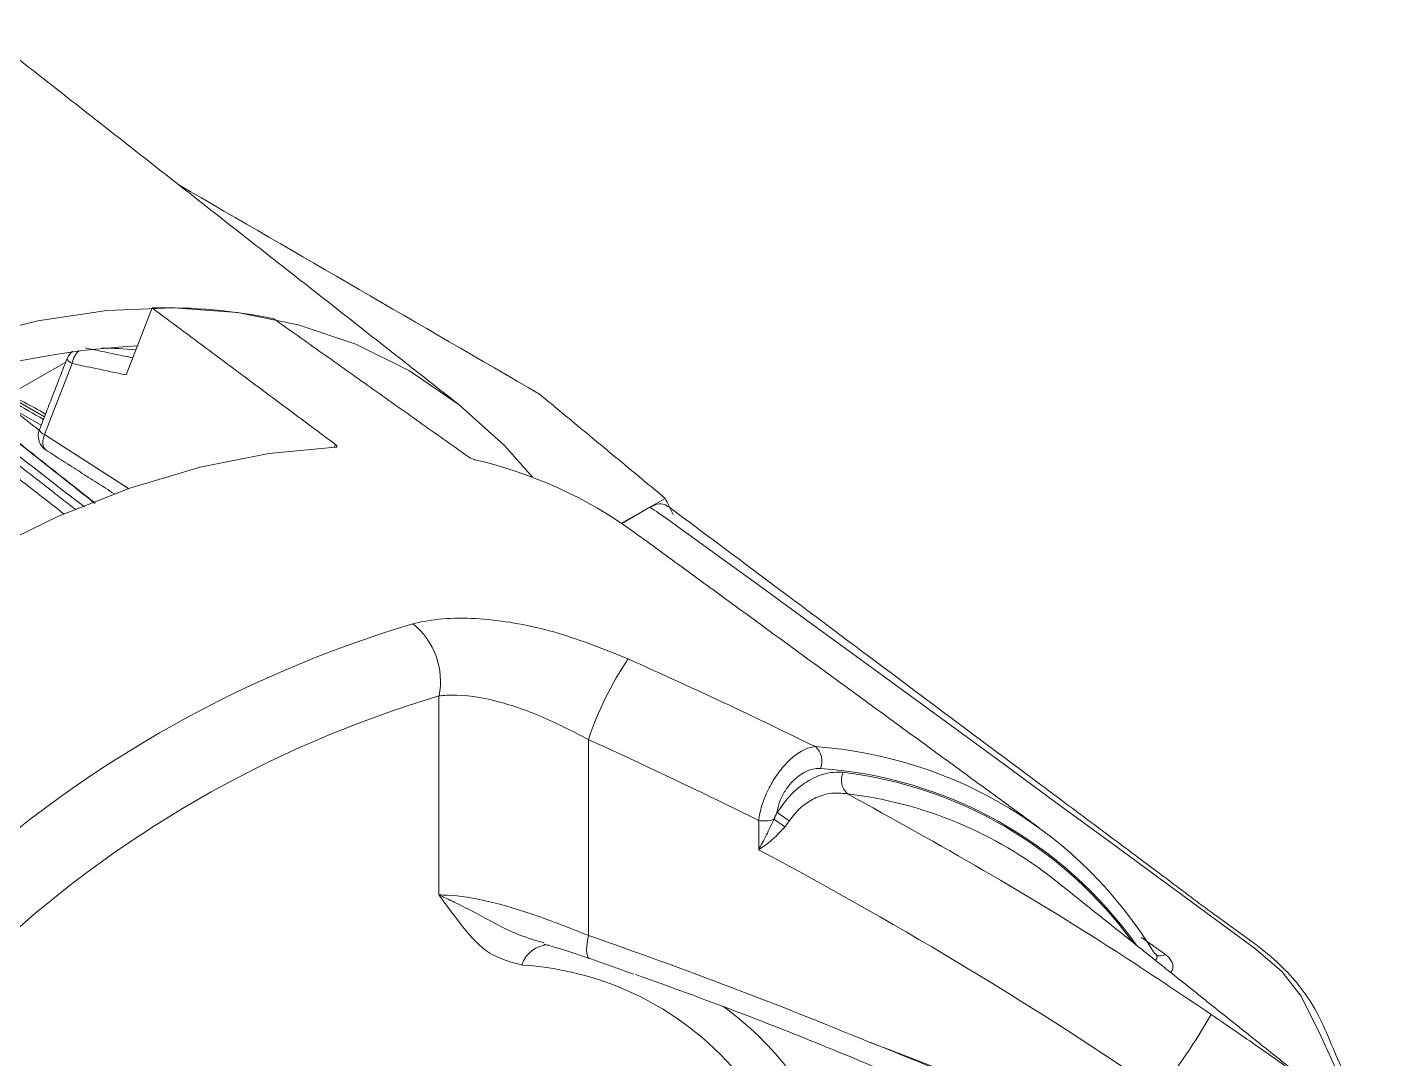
# Model space of a CAD drawing. Extents: x 12.1 to 108.7, y 1 to 80.4.
# Drawn here: x 80.521 to 82.921, y 7.843 to 9.653 of the extents above; entities that cross this region are included whole.
import ezdxf

# ---------------------------------------------------------------- set-up
doc = ezdxf.new("R2010")
doc.units = 0
doc.header["$MEASUREMENT"] = 0
doc.linetypes.add('SLD-Solid', pattern=[0])
doc.layers.get('0').update_dxf_attribs({"linetype": 'CONTINUOUS'})

msp = doc.modelspace()

# ---------------------------------------------------------------- linework, layer by layer
at = {"color": 7, "linetype": 'SLD-Solid', "lineweight": 15}
for p, q in [((80.7396, 9.1607), (80.694, 9.0432)), ((80.588, 9.0657), (80.4879, 9.0079)), ((80.5509, 8.9382), (80.5993, 9.063)), ((80.5508, 8.9697), (80.4757, 9.0131)), ((80.5449, 8.9546), (80.4911, 8.9856)), ((80.6985, 8.8436), (80.5509, 8.9382)), ((81.0615, 8.9211), (81.0595, 8.916)), ((81.6406, 8.8264), (81.5636, 8.7827)), ((81.5642, 8.7823), (81.6135, 8.8108)), ((81.2433, 8.4796), (81.2433, 8.1302)), ((81.5056, 8.4031), (81.5056, 8.0591)), ((81.8046, 8.2611), (81.8046, 8.2096))]:
    msp.add_line(p, q, dxfattribs=at)
at = {"color": 7, "linetype": 'SLD-Solid', "lineweight": 15, "flags": 128}
for points in [[(80.0321, 8.9384), (80.1609, 9.0069), (80.2889, 9.0632), (80.4153, 9.107), (80.5393, 9.138), (80.6602, 9.156), (80.7771, 9.1609), (80.8894, 9.1526), (80.9963, 9.1313), (81.0973, 9.0971), (81.1916, 9.0501), (81.2787, 8.9907), (81.3581, 8.9192), (81.4078, 8.8634)], [(80.5993, 9.063), (80.5957, 9.0652), (80.593, 9.0674), (80.5912, 9.0693), (80.5903, 9.0709), (80.5904, 9.0718)], [(80.5509, 8.9382), (80.5491, 8.9329), (80.5481, 8.9277), (80.5479, 8.9229), (80.5486, 8.9185), (80.55, 8.9149), (80.5523, 8.912), (80.5537, 8.9109)], [(81.0616, 8.9161), (80.9446, 8.905), (80.824, 8.8811), (80.7008, 8.8444), (80.5755, 8.7952), (80.4491, 8.7337), (80.3223, 8.6605), (80.1958, 8.576), (80.0706, 8.4806), (79.9473, 8.3749), (79.8268, 8.2597), (79.7097, 8.1357)], [(82.8654, 7.7218), (82.8362, 7.7856), (82.7907, 7.8841), (82.757, 7.9526), (82.723, 7.9956), (82.6774, 8.0349), (82.6264, 8.0724), (82.425, 8.2204), (82.3242, 8.2944), (82.2234, 8.3683), (82.0214, 8.5161), (81.8865, 8.6145), (81.7964, 8.6801), (81.7361, 8.7238), (81.6957, 8.7529), (81.6687, 8.7723), (81.6507, 8.7852), (81.6385, 8.7938), (81.6304, 8.7995), (81.625, 8.8033), (81.6213, 8.8059), (81.6188, 8.8075), (81.6171, 8.8086), (81.616, 8.8094), (81.6152, 8.8099), (81.6147, 8.8102), (81.6144, 8.8104), (81.6141, 8.8105), (81.6139, 8.8106), (81.6138, 8.8107), (81.6137, 8.8107), (81.6137, 8.8107), (81.6136, 8.8107), (81.6136, 8.8108), (81.6136, 8.8108), (81.6136, 8.8108), (81.6135, 8.8108), (81.6135, 8.8108), (81.6135, 8.8108)], [(81.5056, 8.0591), (81.504, 8.0494), (81.503, 8.0408), (81.5026, 8.0335), (81.5029, 8.0275), (81.5038, 8.0231), (81.5053, 8.0201), (81.507, 8.0189)]]:
    msp.add_lwpolyline(points, dxfattribs=at)
at = {"color": 7, "linetype": 'SLD-Solid', "lineweight": 15}
for centre, radius, start, end in [((80.7641, 8.2294), 0.9316, 78.2746, 91.5063), ((80.7859, 7.6943), 1.4014, 92.8838, 119.5054), ((80.6184, 9.0609), 0.03, 127.4631, 158.7943), ((80.6372, 9.0581), 0.0381, 132.6114, 172.7094), ((80.6309, 8.1868), 0.9038, 84.9147, 88.7163), ((80.2246, 8.4199), 0.6443, 59.398, 67.0162), ((80.5699, 8.9362), 0.03, 158.7943, 237.3381), ((80.5553, 8.9516), 0.0141, 198.9208, 251.8686), ((81.1345, 8.1452), 0.7684, 53.9565, 77.1044), ((80.5922, 8.2914), 1.177, 25.5096, 27.036), ((81.7882, 6.6203), 2.0717, 106.5663, 133.4284), ((81.1172, 8.5054), 0.1288, 348.4184, 51.4105), ((82.0672, 8.2139), 0.5926, 146.0732, 161.3859), ((81.8075, 6.583), 1.9787, 106.5663, 133.4284), ((81.8518, 7.6351), 0.7572, 31.3001, 86.0413), ((81.8823, 8.3652), 0.0334, 336.8894, 49.2203), ((81.8631, 7.6115), 0.7423, 35.4532, 86.1433), ((81.983, 8.332), 0.0331, 155.7497, 227.0973), ((81.8645, 7.6131), 0.7378, 36.0864, 83.1243), ((81.8745, 7.5878), 0.7251, 51.6088, 83.192), ((81.8147, 8.3091), 0.0491, 258.0192, 289.9934), ((81.674, 8.0166), 0.2924, 52.8303, 57.4148), ((82.0379, 8.5495), 0.3401, 233.753, 238.1877), ((81.4366, 7.9929), 0.0497, 90.7674, 163.2168), ((82.5103, 8.0402), 0.0171, 242.5619, 300.5507), ((81.3558, 7.4679), 0.5403, 37.2778, 86.4761), ((81.4027, 7.4689), 0.5764, 37.4269, 53.9828), ((81.3388, 8.6657), 1.4644, 322.9923, 329.399)]:
    msp.add_arc(centre, radius, start, end, dxfattribs=at)
for centre, major_axis, ratio, start_param, end_param in [((174.1628, -48.3329), (138.6243, -82.8242), 0.013915, 2.311972, 2.318134), ((78.774, 7.7785), (156.2256, -89.9492), 0.010617, 1.565547, 1.566226), ((78.5692, 7.4631), (5.2028, -1.2478), 0.343406, 0.984551, 1.055588), ((78.1098, 7.5596), (5.4469, -1.2998), 0.337357, 0.71562, 0.908621), ((80.2239, 7.1154), (3.5867, -0.8602), 0.343406, 1.137231, 1.288826), ((80.5148, 7.0543), (3.5048, -0.8364), 0.337357, 1.048359, 1.215437)]:
    msp.add_ellipse(centre, major_axis=major_axis, ratio=ratio, start_param=start_param, end_param=end_param, dxfattribs=at)
for points in [[(81.2779, 8.9913), (80.4342, 9.6532)], [(81.0615, 8.9211), (80.7396, 9.1607)], [(80.9534, 9.1416), (81.2936, 8.9003)], [(80.5904, 9.0718), (80.542, 8.947)], [(80.585, 8.7991), (80.3137, 9.0097)], [(81.42, 9.0092), (81.6406, 8.8264)], [(80.5416, 8.9457), (80.4911, 8.9856)], [(80.6062, 8.8063), (80.4118, 8.9573)], [(80.6393, 8.8176), (80.4561, 8.9625)], [(80.6399, 8.8178), (80.4578, 8.9618)], [(80.5537, 8.9109), (80.673, 8.8345)], [(82.2954, 8.2493), (81.5866, 8.7666)], [(81.8368, 8.2752), (81.8315, 8.263)], [(81.8507, 8.2496), (81.8586, 8.2605)], [(82.8137, 7.7661), (82.3248, 8.1561)], [(82.519, 8.0254), (82.4768, 8.0555)], [(81.507, 8.0189), (81.5853, 7.991)]]:
    msp.add_open_spline(points, degree=1, dxfattribs=at)
for points, knots in [([(80.7056, 9.0731), (80.6959, 9.0751), (80.668, 9.0809), (80.6401, 9.0867), (80.6219, 9.0906)], [0, 0, 0, 0, 0.346953, 1, 1, 1, 1]), ([(80.5993, 9.063), (80.6132, 9.0601), (80.6447, 9.0535), (80.6763, 9.0469), (80.694, 9.0432)], [0, 0, 0, 0, 0.4387609, 1, 1, 1, 1]), ([(80.4222, 8.9655), (80.4266, 8.962), (80.4488, 8.9448), (80.515, 8.8934), (80.5768, 8.8455), (80.6208, 8.8113)], [0, 0, 0, 0, 0.06703, 0.335148, 1, 1, 1, 1]), ([(81.0616, 8.9161), (81.0623, 8.9162), (81.0636, 8.9164), (81.0643, 8.9173), (81.064, 8.9186), (81.0629, 8.9199), (81.0618, 8.9208), (81.0615, 8.9211)], [0, 0, 0, 0, 0.219651, 0.439264, 0.659733, 0.880541, 1, 1, 1, 1]), ([(81.2936, 8.9003), (81.2945, 8.8998), (81.2962, 8.8986), (81.2992, 8.8969), (81.3022, 8.8955), (81.3046, 8.8946), (81.3056, 8.8944), (81.306, 8.8943)], [0, 0, 0, 0, 0.21974, 0.439443, 0.659967, 0.880761, 1, 1, 1, 1]), ([(81.6135, 8.8108), (81.6179, 8.8128), (81.627, 8.8171), (81.6383, 8.8171), (81.6432, 8.8132), (81.6451, 8.8117)], [0, 0, 0, 0, 0.3648919, 0.759757, 1, 1, 1, 1]), ([(82.8858, 7.7031), (82.8792, 7.7175), (82.8567, 7.7663), (82.8177, 7.8455), (82.7826, 7.9392), (82.7108, 8.0224), (82.6145, 8.0873), (82.5326, 8.15), (82.4481, 8.2128), (82.3462, 8.289), (82.2124, 8.3889), (82.0494, 8.5107), (81.8572, 8.6543), (81.7193, 8.7573), (81.6455, 8.8124)], [0, 0, 0, 0, 0.03342, 0.112942, 0.184198, 0.246841, 0.318279, 0.375103, 0.422901, 0.496787, 0.591435, 0.706849, 0.843035, 1, 1, 1, 1]), ([(81.5755, 8.5446), (81.5345, 8.5611), (81.4519, 8.5941), (81.3262, 8.618), (81.2428, 8.6167), (81.204, 8.6076), (81.1975, 8.6061)], [0, 0, 0, 0, 0.304165, 0.612213, 0.935018, 1, 1, 1, 1]), ([(81.9041, 8.3905), (81.8539, 8.4149), (81.745, 8.4679), (81.6349, 8.5177), (81.5755, 8.5446)], [0, 0, 0, 0, 0.460735, 1, 1, 1, 1]), ([(81.2433, 8.4796), (81.2478, 8.48), (81.2746, 8.4829), (81.3326, 8.4758), (81.4192, 8.4476), (81.4769, 8.4179), (81.5056, 8.4031)], [0, 0, 0, 0, 0.063317, 0.382239, 0.692331, 1, 1, 1, 1]), ([(81.9041, 8.3905), (81.9005, 8.3901), (81.8908, 8.3889), (81.8733, 8.3797), (81.8535, 8.3626), (81.8355, 8.3405), (81.8203, 8.3146), (81.8089, 8.2866), (81.806, 8.2696), (81.8046, 8.2611)], [0, 0, 0, 0, 0.099425, 0.265865, 0.416098, 0.557611, 0.700775, 0.851617, 1, 1, 1, 1]), ([(81.8368, 8.2752), (81.8373, 8.2781), (81.8389, 8.2874), (81.845, 8.3036), (81.8563, 8.3215), (81.8704, 8.3363), (81.8866, 8.3472), (81.9013, 8.3522), (81.9098, 8.3521), (81.913, 8.3521)], [0, 0, 0, 0, 0.072611, 0.232465, 0.384312, 0.536497, 0.701328, 0.887553, 1, 1, 1, 1]), ([(81.9528, 8.3456), (81.9418, 8.3457), (81.9216, 8.3457), (81.8895, 8.3304), (81.8602, 8.3076), (81.8446, 8.286), (81.8368, 8.2752)], [0, 0, 0, 0, 0.296309, 0.542641, 0.770962, 1, 1, 1, 1]), ([(81.8586, 8.2605), (81.865, 8.2686), (81.8779, 8.2851), (81.9032, 8.3011), (81.9317, 8.3106), (81.9502, 8.3088), (81.9604, 8.3078)], [0, 0, 0, 0, 0.220289, 0.445216, 0.694221, 1, 1, 1, 1]), ([(82.5992, 7.9202), (82.544, 7.9574), (82.4131, 8.0453), (82.2001, 8.1752), (82.0404, 8.2635), (81.9604, 8.3078)], [0, 0, 0, 0, 0.267535, 0.633327, 1, 1, 1, 1]), ([(81.8315, 8.263), (81.8271, 8.2536), (81.818, 8.2343), (81.8089, 8.2178), (81.8046, 8.2097), (81.8046, 8.2096)], [0, 0, 0, 0, 0.48569, 0.993194, 1, 1, 1, 1]), ([(81.8046, 8.2096), (81.8047, 8.2097), (81.8122, 8.2147), (81.8284, 8.2258), (81.8433, 8.2418), (81.8507, 8.2496)], [0, 0, 0, 0, 0.0064238, 0.5112788, 1, 1, 1, 1]), ([(81.2433, 8.1302), (81.2434, 8.1301), (81.2504, 8.1207), (81.2641, 8.1018), (81.2918, 8.0654), (81.3278, 8.0236), (81.3691, 8.0125), (81.389, 8.0072)], [0, 0, 0, 0, 0.001834, 0.174122, 0.346362, 0.686143, 1, 1, 1, 1]), ([(81.5056, 8.0591), (81.4771, 8.0704), (81.4172, 8.0941), (81.331, 8.1206), (81.274, 8.1299), (81.2481, 8.1301), (81.2433, 8.1302)], [0, 0, 0, 0, 0.292814, 0.615698, 0.928629, 1, 1, 1, 1]), ([(81.4279, 8.046), (81.4129, 8.0504), (81.3709, 8.0627), (81.3217, 8.0917), (81.2788, 8.1133), (81.2573, 8.1238), (81.2467, 8.1286), (81.2441, 8.1298), (81.2434, 8.1301), (81.2433, 8.1302)], [0, 0, 0, 0, 0.2096559, 0.5876757, 0.791236, 0.948845, 0.9869335, 0.9976206, 1, 1, 1, 1]), ([(81.4273, 8.044), (81.447, 8.0383), (81.4741, 8.0304), (81.4996, 8.0213), (81.5066, 8.0188)], [0, 0, 0, 0, 0.726254, 1, 1, 1, 1]), ([(82.5006, 8.0159), (82.5018, 8.0168), (82.5042, 8.0184), (82.5044, 8.0214), (82.5034, 8.0243), (82.5016, 8.0265), (82.4995, 8.0281), (82.4989, 8.0285)], [0, 0, 0, 0, 0.2872873, 0.56377, 0.6794878, 0.9086776, 1, 1, 1, 1]), ([(82.519, 8.0254), (82.5191, 8.0253), (82.5235, 8.0222), (82.5304, 8.0144), (82.5334, 8.003), (82.5295, 7.9963), (82.5281, 7.9939)], [0, 0, 0, 0, 0.008655, 0.364589, 0.774521, 1, 1, 1, 1]), ([(81.5881, 7.9908), (81.6235, 7.978), (81.762, 7.9282), (82.0024, 7.8333), (82.2047, 7.7423), (82.306, 7.6967)], [0, 0, 0, 0, 0.146436, 0.572701, 1, 1, 1, 1]), ([(82.9211, 7.6709), (82.8961, 7.6947), (82.8453, 7.7429), (82.7599, 7.8082), (82.6761, 7.8675), (82.6251, 7.9025), (82.5992, 7.9202)], [0, 0, 0, 0, 0.296269, 0.600821, 0.797169, 1, 1, 1, 1]), ([(81.9987, 7.8718), (82, 7.8713), (82.0091, 7.8677), (82.0661, 7.8452), (82.1618, 7.8061), (82.2509, 7.7681), (82.2923, 7.75), (82.2937, 7.7493)], [0, 0, 0, 0, 0.012866, 0.091618, 0.576835, 0.985034, 1, 1, 1, 1])]:
    msp.add_open_spline(points, degree=3, knots=knots, dxfattribs=at)

doc.saveas('drawing.dxf')
